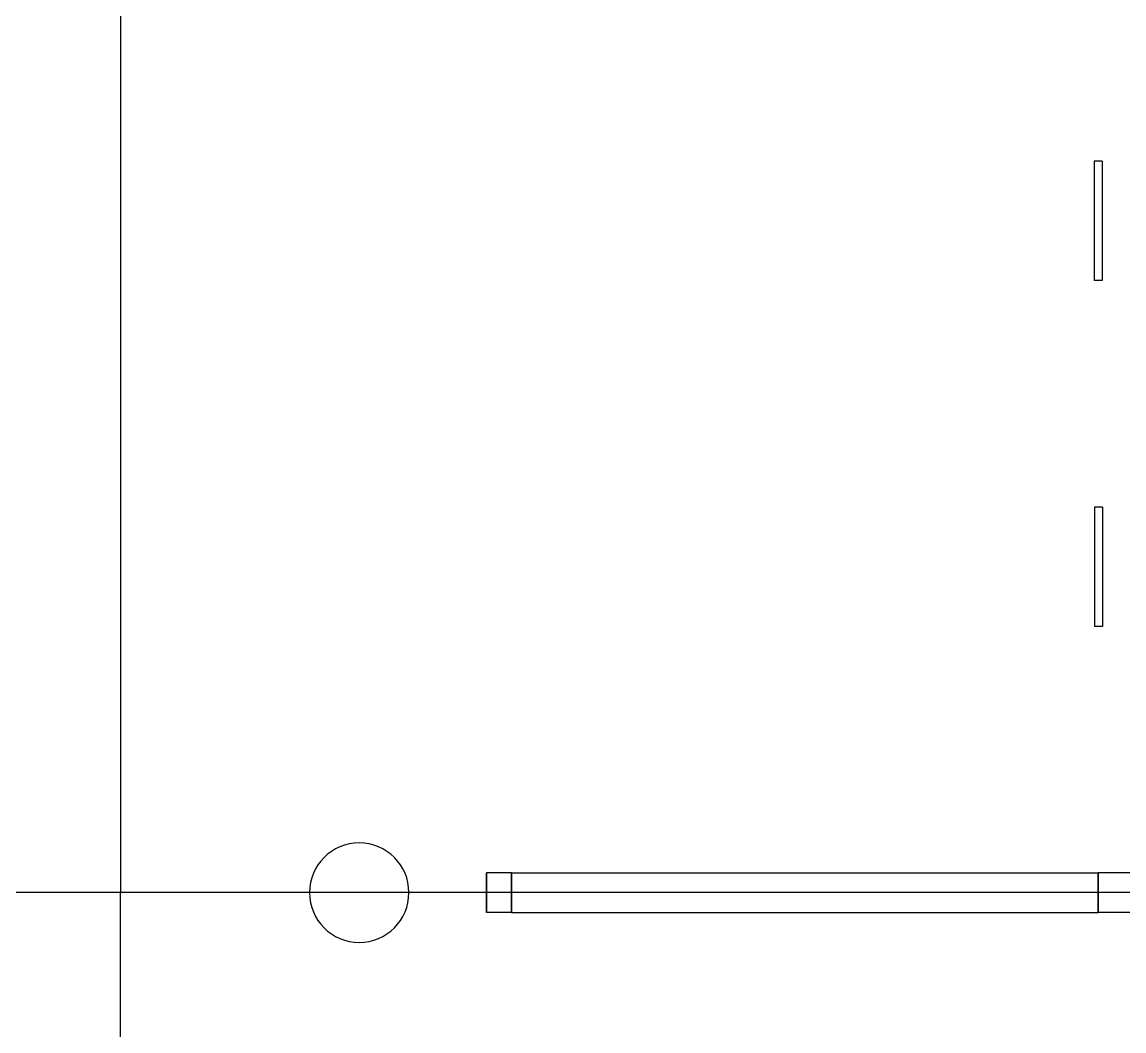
# Model space of a CAD drawing. Header units: inches. Extents: x -233729 to 737493, y -275239 to 196021.
# Drawn here: x 487279.6 to 487556.8, y 15991.3 to 16245 of the extents above; entities that cross this region are included whole.
import ezdxf

# ---------------------------------------------------------------- set-up
doc = ezdxf.new("R2010")
doc.units = ezdxf.units.IN
doc.header["$MEASUREMENT"] = 0
doc.layers.add('P_AX', color=7, linetype='Continuous')

# ---------------------------------------------------------------- blocks, each defined once
blk = doc.blocks.new('A$C48CB4C16')
at = {"color": 1}
blk.add_line((8201.13, 4905.53, 710.66), (0, 4905.53, 710.66), dxfattribs=at)
at = {"layer": 'P_AX', "color": 6, "linetype": 'ByBlock', "lineweight": -2}
for p, q in [((3600.56, 5365.53, 710.66), (3600.56, 4905.53, 710.66)), ((3698.83, 4910.53, 710.66), (3692.56, 4910.53, 710.66)), ((3692.56, 4910.53, 710.66), (3692.56, 4900.53, 710.66)), ((3692.56, 4900.53, 710.66), (3692.56, 4910.53, 710.66)), ((3698.83, 4910.53, 710.66), (3692.56, 4910.53, 710.66)), ((3698.83, 4910.53, 710.66), (3846.38, 4910.53, 710.66)), ((3698.83, 4910.53, 710.66), (3698.83, 4900.53, 710.66)), ((3698.83, 4900.53, 710.66), (3698.83, 4910.53, 710.66)), ((3698.83, 4910.53, 710.66), (3846.38, 4910.53, 710.66)), ((3890.11, 4910.53, 710.66), (3846.38, 4910.53, 710.66)), ((3846.38, 4910.53, 710.66), (3846.38, 4900.53, 710.66)), ((3846.38, 4900.53, 710.66), (3846.38, 4910.53, 710.66)), ((3890.11, 4910.53, 710.66), (3846.38, 4910.53, 710.66)), ((3600.56, 4445.53, 710.66), (3600.56, 4905.53, 710.66)), ((3698.83, 4900.53, 710.66), (3692.56, 4900.53, 710.66)), ((3698.83, 4900.53, 710.66), (3692.56, 4900.53, 710.66)), ((3698.83, 4900.53, 710.66), (3846.38, 4900.53, 710.66)), ((3698.83, 4900.53, 710.66), (3846.38, 4900.53, 710.66)), ((3890.11, 4900.53, 710.66), (3846.38, 4900.53, 710.66)), ((3890.11, 4900.53, 710.66), (3846.38, 4900.53, 710.66))]:
    blk.add_line(p, q, dxfattribs=at)
at = {"layer": 'P_AX', "color": 6, "linetype": 'Continuous'}
for p, q in [((3847.5, 4838.61, 710.66), (3845.5, 4838.61, 710.66)), ((3847.5, 4838.61, 710.66), (3845.5, 4838.61, 710.66)), ((3847.47, 4808.61, 710.66), (3845.47, 4808.61, 710.66)), ((3847.47, 4808.61, 710.66), (3845.47, 4808.61, 710.66)), ((3847.42, 4751.61, 710.66), (3845.42, 4751.61, 710.66)), ((3847.39, 4721.61, 710.66), (3845.39, 4721.61, 710.66))]:
    blk.add_line(p, q, dxfattribs=at)
at = {"layer": 'P_AX', "color": 6}
for radius in [4100.56, 761.79]:
    blk.add_circle((4100.56, 4905.53, 710.66), radius, dxfattribs=at)
at = {"layer": 'P_AX', "color": 6, "linetype": 'ByBlock', "lineweight": -2}
blk.add_circle((3660.56, 4905.53, 710.66), 12.5, dxfattribs=at)
blk.add_circle((3660.56, 4905.53, 710.66), 12.5, dxfattribs=at)
at = {"layer": 'P_AX', "color": 6, "linetype": 'Continuous'}
for points in [[(3845.47, 4808.64, 710.66), (3845.47, 4808.9, 710.66), (3845.47, 4809.46, 710.66), (3845.47, 4810.42, 710.66), (3845.47, 4811.4, 710.66), (3845.48, 4812.98, 710.66), (3845.48, 4814.84, 710.66), (3845.48, 4816.94, 710.66), (3845.48, 4818.46, 710.66), (3845.48, 4819.9, 710.66), (3845.48, 4821.21, 710.66), (3845.48, 4822.36, 710.66), (3845.49, 4823.32, 710.66), (3845.49, 4824.04, 710.66), (3845.49, 4825.71, 710.66), (3845.49, 4827.19, 710.66), (3845.49, 4828.48, 710.66), (3845.49, 4829.56, 710.66), (3845.49, 4830.42, 710.66), (3845.49, 4831.05, 710.66), (3845.49, 4832.59, 710.66), (3845.5, 4833.99, 710.66), (3845.5, 4835.23, 710.66), (3845.5, 4836.3, 710.66), (3845.5, 4837.1, 710.66), (3845.5, 4837.66, 710.66), (3845.5, 4838.02, 710.66), (3845.5, 4838.32, 710.66), (3845.5, 4838.61, 710.66)], [(3845.47, 4808.64, 710.66), (3845.47, 4808.9, 710.66), (3845.47, 4809.46, 710.66), (3845.47, 4810.42, 710.66), (3845.47, 4811.4, 710.66), (3845.48, 4812.98, 710.66), (3845.48, 4814.84, 710.66), (3845.48, 4816.94, 710.66), (3845.48, 4818.46, 710.66), (3845.48, 4819.9, 710.66), (3845.48, 4821.21, 710.66), (3845.48, 4822.36, 710.66), (3845.49, 4823.32, 710.66), (3845.49, 4824.04, 710.66), (3845.49, 4825.71, 710.66), (3845.49, 4827.19, 710.66), (3845.49, 4828.48, 710.66), (3845.49, 4829.56, 710.66), (3845.49, 4830.42, 710.66), (3845.49, 4831.05, 710.66), (3845.49, 4832.59, 710.66), (3845.5, 4833.99, 710.66), (3845.5, 4835.23, 710.66), (3845.5, 4836.3, 710.66), (3845.5, 4837.1, 710.66), (3845.5, 4837.66, 710.66), (3845.5, 4838.02, 710.66), (3845.5, 4838.32, 710.66), (3845.5, 4838.61, 710.66)], [(3847.47, 4808.63, 710.66), (3847.47, 4808.9, 710.66), (3847.47, 4809.46, 710.66), (3847.47, 4810.42, 710.66), (3847.47, 4811.4, 710.66), (3847.47, 4812.64, 710.66), (3847.48, 4813.89, 710.66), (3847.48, 4815.08, 710.66), (3847.48, 4816.12, 710.66), (3847.48, 4816.93, 710.66), (3847.48, 4818.46, 710.66), (3847.48, 4819.89, 710.66), (3847.48, 4821.21, 710.66), (3847.48, 4822.36, 710.66), (3847.49, 4823.32, 710.66), (3847.49, 4824.04, 710.66), (3847.49, 4825.7, 710.66), (3847.49, 4827.19, 710.66), (3847.49, 4828.48, 710.66), (3847.49, 4829.56, 710.66), (3847.49, 4830.42, 710.66), (3847.49, 4831.05, 710.66), (3847.49, 4832.46, 710.66), (3847.5, 4833.64, 710.66), (3847.5, 4834.6, 710.66), (3847.5, 4835.36, 710.66), (3847.5, 4835.92, 710.66), (3847.5, 4836.3, 710.66), (3847.5, 4837.19, 710.66), (3847.5, 4838.02, 710.66), (3847.5, 4838.32, 710.66), (3847.5, 4838.61, 710.66)], [(3847.47, 4808.63, 710.66), (3847.47, 4808.9, 710.66), (3847.47, 4809.46, 710.66), (3847.47, 4810.42, 710.66), (3847.47, 4811.4, 710.66), (3847.47, 4812.64, 710.66), (3847.48, 4813.89, 710.66), (3847.48, 4815.08, 710.66), (3847.48, 4816.12, 710.66), (3847.48, 4816.93, 710.66), (3847.48, 4818.46, 710.66), (3847.48, 4819.89, 710.66), (3847.48, 4821.21, 710.66), (3847.48, 4822.36, 710.66), (3847.49, 4823.32, 710.66), (3847.49, 4824.04, 710.66), (3847.49, 4825.7, 710.66), (3847.49, 4827.19, 710.66), (3847.49, 4828.48, 710.66), (3847.49, 4829.56, 710.66), (3847.49, 4830.42, 710.66), (3847.49, 4831.05, 710.66), (3847.49, 4832.46, 710.66), (3847.5, 4833.64, 710.66), (3847.5, 4834.6, 710.66), (3847.5, 4835.36, 710.66), (3847.5, 4835.92, 710.66), (3847.5, 4836.3, 710.66), (3847.5, 4837.19, 710.66), (3847.5, 4838.02, 710.66), (3847.5, 4838.32, 710.66), (3847.5, 4838.61, 710.66)], [(3845.47, 4808.61, 710.66), (3845.47, 4808.62, 710.66), (3845.47, 4808.64, 710.66)], [(3845.47, 4808.61, 710.66), (3845.47, 4808.62, 710.66), (3845.47, 4808.64, 710.66)], [(3847.47, 4808.61, 710.66), (3847.47, 4808.62, 710.66), (3847.47, 4808.63, 710.66)], [(3847.47, 4808.61, 710.66), (3847.47, 4808.62, 710.66), (3847.47, 4808.63, 710.66)], [(3845.39, 4721.64, 710.66), (3845.39, 4721.82, 710.66), (3845.39, 4722.11, 710.66), (3845.39, 4722.46, 710.66), (3845.39, 4722.89, 710.66), (3845.39, 4723.52, 710.66), (3845.39, 4724.4, 710.66), (3845.39, 4725.98, 710.66), (3845.39, 4727.84, 710.66), (3845.4, 4729.94, 710.66), (3845.4, 4733.39, 710.66), (3845.4, 4737.04, 710.66), (3845.4, 4737.94, 710.66), (3845.4, 4739.16, 710.66), (3845.41, 4740.62, 710.66), (3845.41, 4742.28, 710.66), (3845.41, 4744.05, 710.66), (3845.41, 4746.07, 710.66), (3845.41, 4747.83, 710.66), (3845.41, 4749.3, 710.66), (3845.41, 4750.1, 710.66), (3845.41, 4750.66, 710.66), (3845.42, 4751.02, 710.66), (3845.42, 4751.32, 710.66), (3845.42, 4751.61, 710.66)], [(3847.39, 4721.63, 710.66), (3847.39, 4721.9, 710.66), (3847.39, 4722.46, 710.66), (3847.39, 4723.42, 710.66), (3847.39, 4724.4, 710.66), (3847.39, 4725.98, 710.66), (3847.39, 4727.84, 710.66), (3847.4, 4729.93, 710.66), (3847.4, 4730.58, 710.66), (3847.4, 4731.46, 710.66), (3847.4, 4732.57, 710.66), (3847.4, 4733.88, 710.66), (3847.4, 4735.37, 710.66), (3847.4, 4737.04, 710.66), (3847.4, 4737.77, 710.66), (3847.4, 4738.72, 710.66), (3847.4, 4739.86, 710.66), (3847.41, 4741.16, 710.66), (3847.41, 4742.56, 710.66), (3847.41, 4744.05, 710.66), (3847.41, 4744.83, 710.66), (3847.41, 4745.83, 710.66), (3847.41, 4746.97, 710.66), (3847.41, 4748.15, 710.66), (3847.41, 4749.3, 710.66), (3847.41, 4750.1, 710.66), (3847.41, 4750.66, 710.66), (3847.42, 4751.02, 710.66), (3847.42, 4751.32, 710.66), (3847.42, 4751.61, 710.66)], [(3845.39, 4721.61, 710.66), (3845.39, 4721.62, 710.66), (3845.39, 4721.64, 710.66)], [(3847.39, 4721.61, 710.66), (3847.39, 4721.62, 710.66), (3847.39, 4721.63, 710.66)]]:
    blk.add_spline(points, degree=3, dxfattribs=at)

msp = doc.modelspace()

# ---------------------------------------------------------------- block references
at = {"color": 1, "xscale": -1, "rotation": 180}
msp.add_blockref('A$C48CB4C16', (483703.87457, 20931.61615, -710.66459), dxfattribs=at)

doc.saveas('drawing.dxf')
